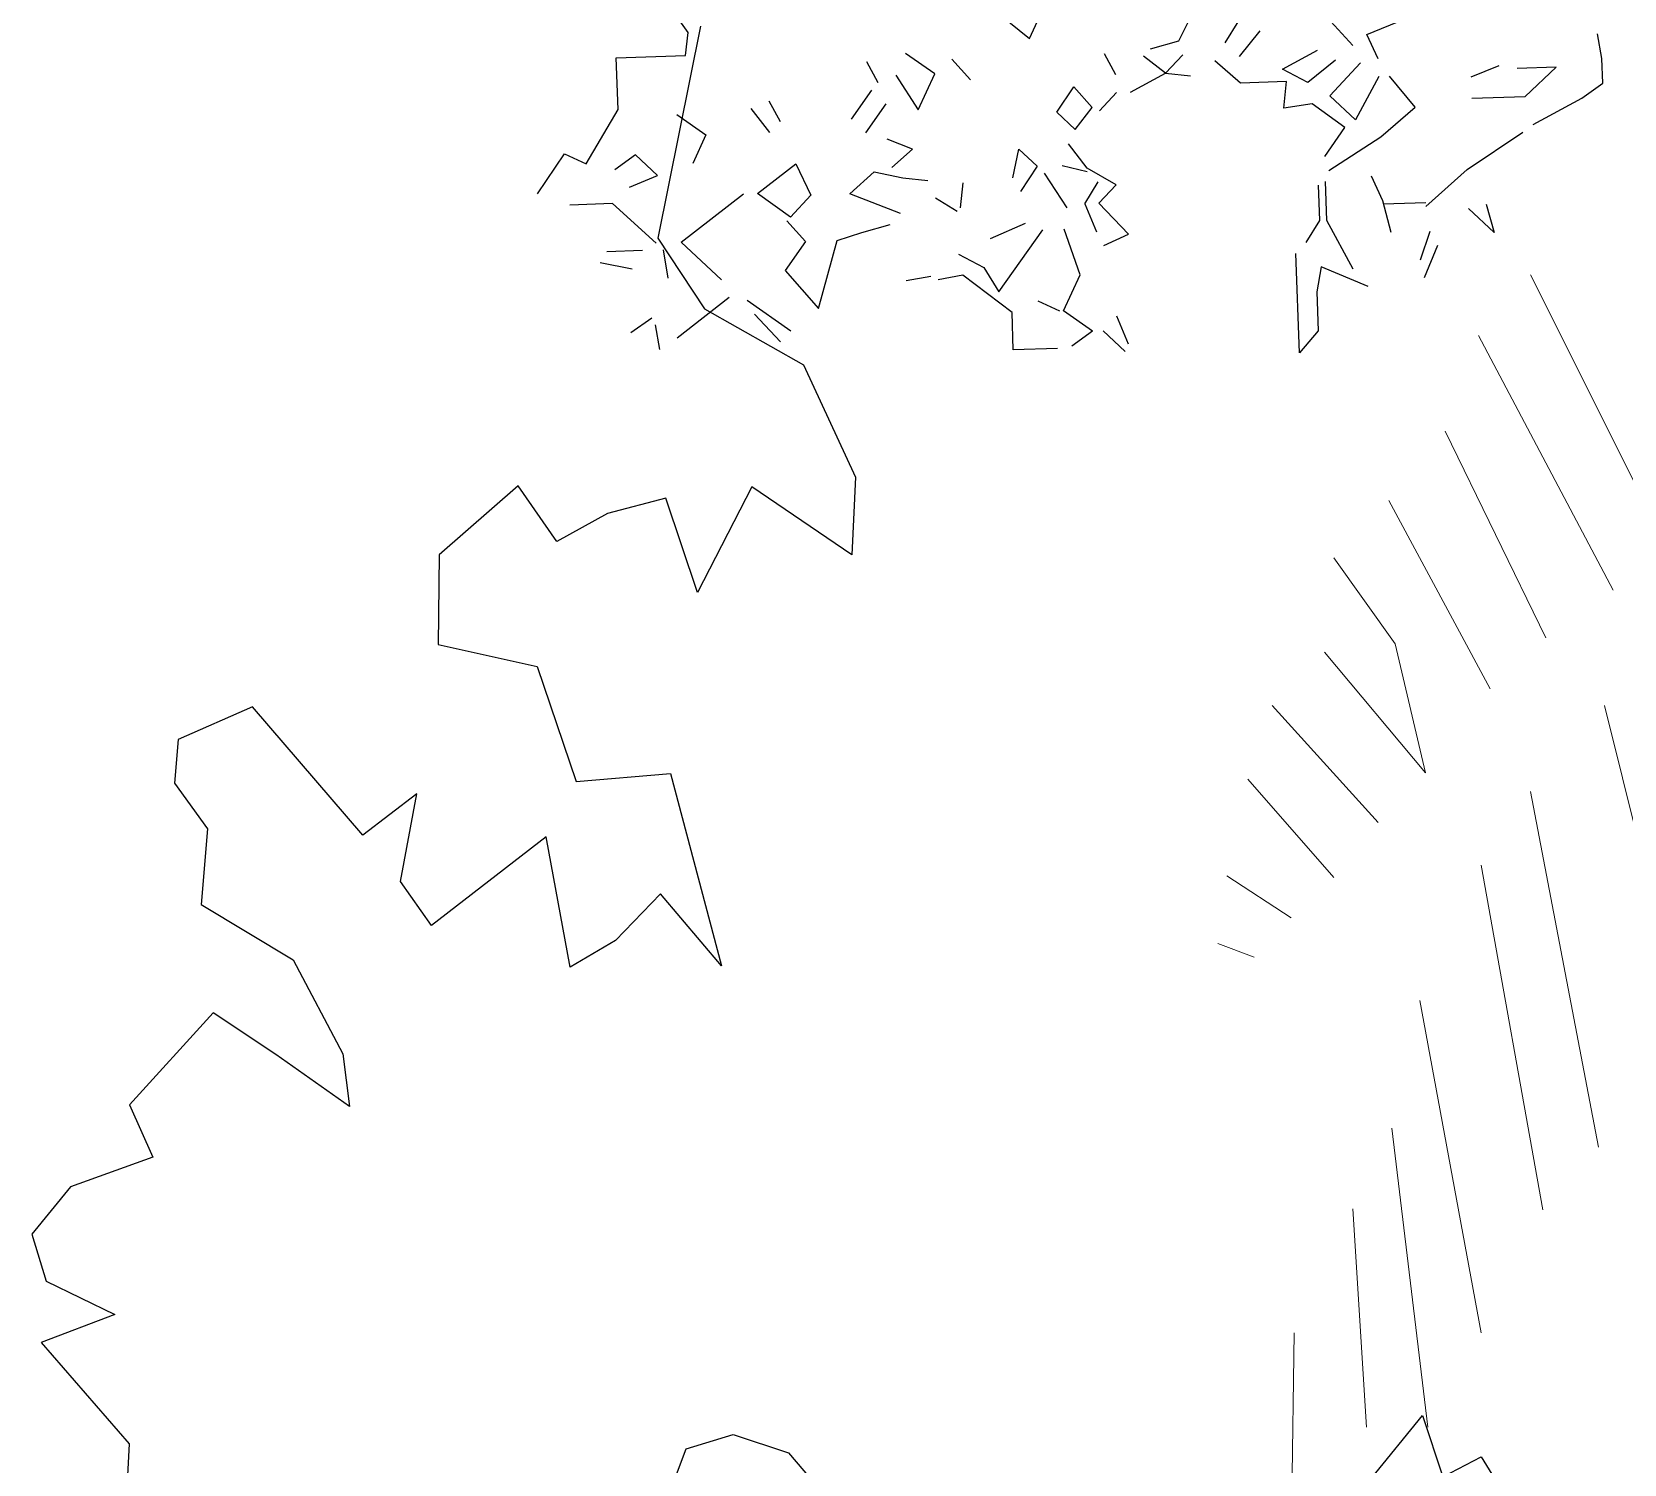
# Model space of a CAD drawing. Header units: metres. Extents: x 10 to 239, y 2 to 253.
# Drawn here: x 89.88 to 92.301, y 177.493 to 179.671 of the extents above; entities that cross this region are included whole.
import ezdxf

# ---------------------------------------------------------------- set-up
doc = ezdxf.new("R2010")
doc.units = ezdxf.units.M
doc.header["$MEASUREMENT"] = 0
doc.layers.add('bloques ARBOLES', color=7, linetype='Continuous', true_color=0xb8d897)

# ---------------------------------------------------------------- blocks, each defined once
blk = doc.blocks.new('arbolote')
at = {"layer": 'bloques ARBOLES'}
for points in [[(-1.3527, 9.1494), (-1.4173, 8.827), (-1.3465, 8.7196), (-1.1962, 8.6345), (-1.1167, 8.4635), (-1.1225, 8.3455), (-1.2743, 8.4487), (-1.3573, 8.2883), (-1.4052, 8.4317), (-1.4938, 8.4081), (-1.571, 8.3657), (-1.6297, 8.4502), (-1.7499, 8.3457), (-1.7513, 8.2093), (-1.6007, 8.1759), (-1.5415, 8.0007), (-1.3981, 8.0128), (-1.3207, 7.7205), (-1.4132, 7.8298), (-1.4818, 7.7588), (-1.5509, 7.7187), (-1.5872, 7.9169), (-1.7618, 7.782), (-1.809, 7.8486), (-1.784, 7.982), (-1.8659, 7.9191), (-2.034, 8.1142), (-2.1467, 8.0648), (-2.1522, 7.9985), (-2.1022, 7.9287), (-2.1117, 7.8139), (-1.9722, 7.7297), (-1.8964, 7.5869), (-1.8862, 7.5064), (-1.9981, 7.5854), (-2.0934, 7.6491), (-2.2206, 7.5092), (-2.1853, 7.4296), (-2.3106, 7.3842), (-2.3693, 7.3124), (-2.3473, 7.2408), (-2.243, 7.1904), (-2.355, 7.1479), (-2.2214, 6.9934), (-2.2278, 6.8684)], [(-1.4013, 6.9145), (-1.3745, 6.986), (-1.303, 7.008), (-1.2186, 6.9801), (-1.1488, 6.8976)], [(-0.3325, 6.9416), (-0.2549, 7.0367), (-0.2237, 6.9435), (-0.1655, 6.9736), (-0.1101, 6.8843)]]:
    blk.add_lwpolyline(points, dxfattribs=at)
blk = doc.blocks.new('arb-alz-77')
at = {"layer": 'bloques ARBOLES', "linetype": 'Continuous'}
for p, q in [((-4.2819, 3.2676), (-4.3603, 3.377)), ((-4.2819, 3.2676), (-4.3603, 3.377)), ((-4.2819, 3.2676), (-4.3603, 3.377)), ((-2.5619, 3.2385), (-2.5036, 3.3526)), ((-2.5619, 3.2385), (-2.5036, 3.3526)), ((-2.5619, 3.2385), (-2.5036, 3.3526)), ((-2.5619, 3.2385), (-2.5036, 3.3526)), ((-2.5619, 3.2385), (-2.5036, 3.3526)), ((-2.5619, 3.2385), (-2.5036, 3.3526)), ((-3.1878, 3.3295), (-3.0854, 3.2457)), ((-3.1878, 3.3295), (-3.0854, 3.2457)), ((-3.1878, 3.3295), (-3.0854, 3.2457)), ((-3.0854, 3.2457), (-3.0505, 3.3217)), ((-3.0854, 3.2457), (-3.0505, 3.3217)), ((-3.0854, 3.2457), (-3.0505, 3.3217)), ((-2.3527, 3.3079), (-2.3998, 3.2314)), ((-1.951, 3.2217), (-2.0287, 3.3063)), ((-1.951, 3.2217), (-2.0287, 3.3063)), ((-1.951, 3.2217), (-2.0287, 3.3063)), ((-1.9025, 3.2608), (-1.7674, 3.3152)), ((-1.9025, 3.2608), (-1.7674, 3.3152)), ((-4.2916, 3.1863), (-4.2819, 3.2676)), ((-4.2916, 3.1863), (-4.2819, 3.2676)), ((-4.2916, 3.1863), (-4.2819, 3.2676)), ((-4.2916, 3.1863), (-4.2819, 3.2676)), ((-4.2916, 3.1863), (-4.2819, 3.2676)), ((-4.2916, 3.1863), (-4.2819, 3.2676)), ((-4.2916, 3.1863), (-4.2819, 3.2676)), ((-4.2916, 3.1863), (-4.2819, 3.2676)), ((-4.2916, 3.1863), (-4.2819, 3.2676)), ((-4.2916, 3.1863), (-4.2819, 3.2676)), ((-4.2916, 3.1863), (-4.2819, 3.2676)), ((-4.2916, 3.1863), (-4.2819, 3.2676)), ((-4.2916, 3.1863), (-4.2819, 3.2676)), ((-2.3484, 3.1835), (-2.2766, 3.273)), ((-1.8623, 3.1749), (-1.9025, 3.2608)), ((-1.8623, 3.1749), (-1.9025, 3.2608)), ((-1.8623, 3.1749), (-1.9025, 3.2608)), ((-1.8623, 3.1749), (-1.9025, 3.2608)), ((-1.8623, 3.1749), (-1.9025, 3.2608)), ((-1.0776, 3.1765), (-1.093, 3.2631)), ((-1.0776, 3.1765), (-1.093, 3.2631)), ((-4.5342, 3.1781), (-4.2916, 3.1863)), ((-4.5342, 3.1781), (-4.2916, 3.1863)), ((-3.4175, 3.1224), (-3.5196, 3.1936)), ((-3.4175, 3.1224), (-3.5196, 3.1936)), ((-2.7822, 3.1189), (-2.822, 3.1923)), ((-2.7822, 3.1189), (-2.822, 3.1923)), ((-2.7822, 3.1189), (-2.822, 3.1923)), ((-2.7822, 3.1189), (-2.822, 3.1923)), ((-2.7822, 3.1189), (-2.822, 3.1923)), ((-2.608, 3.1249), (-2.6848, 3.1846)), ((-2.6606, 3.2102), (-2.5619, 3.2385)), ((-2.6606, 3.2102), (-2.5619, 3.2385)), ((-2.6606, 3.2102), (-2.5619, 3.2385)), ((-2.608, 3.1249), (-2.5478, 3.1892)), ((-2.608, 3.1249), (-2.5478, 3.1892)), ((-2.608, 3.1249), (-2.5478, 3.1892)), ((-2.608, 3.1249), (-2.5478, 3.1892)), ((-2.608, 3.1249), (-2.5478, 3.1892)), ((-2.608, 3.1249), (-2.5478, 3.1892)), ((-2.608, 3.1249), (-2.5478, 3.1892)), ((-2.608, 3.1249), (-2.5478, 3.1892)), ((-2.608, 3.1249), (-2.5478, 3.1892)), ((-2.608, 3.1249), (-2.5478, 3.1892)), ((-2.608, 3.1249), (-2.5478, 3.1892)), ((-2.1974, 3.1388), (-2.0751, 3.2051)), ((-2.1974, 3.1388), (-2.0751, 3.2051)), ((-2.1974, 3.1388), (-2.0751, 3.2051)), ((-4.5282, 2.9977), (-4.5342, 3.1781)), ((-3.6158, 3.0908), (-3.6556, 3.1642)), ((-3.6158, 3.0908), (-3.6556, 3.1642)), ((-3.6158, 3.0908), (-3.6556, 3.1642)), ((-3.6158, 3.0908), (-3.6556, 3.1642)), ((-3.2922, 3.1017), (-3.357, 3.1742)), ((-3.2922, 3.1017), (-3.357, 3.1742)), ((-2.3452, 3.0901), (-2.4351, 3.168)), ((-2.3452, 3.0901), (-2.4351, 3.168)), ((-2.3452, 3.0901), (-2.4351, 3.168)), ((-2.3452, 3.0901), (-2.4351, 3.168)), ((-2.3452, 3.0901), (-2.4351, 3.168)), ((-2.3452, 3.0901), (-2.4351, 3.168)), ((-2.3452, 3.0901), (-2.4351, 3.168)), ((-2.1085, 3.0919), (-2.1974, 3.1388)), ((-2.1085, 3.0919), (-2.1974, 3.1388)), ((-2.1085, 3.0919), (-2.1974, 3.1388)), ((-2.1085, 3.0919), (-2.1974, 3.1388)), ((-2.1085, 3.0919), (-2.1974, 3.1388)), ((-2.1085, 3.0919), (-2.1974, 3.1388)), ((-2.1085, 3.0919), (-2.1974, 3.1388)), ((-2.1085, 3.0919), (-2.1974, 3.1388)), ((-2.1085, 3.0919), (-2.1974, 3.1388)), ((-2.0116, 3.1699), (-2.1085, 3.0919)), ((-2.0116, 3.1699), (-2.1085, 3.0919)), ((-2.0116, 3.1699), (-2.1085, 3.0919)), ((-2.0323, 3.0446), (-1.9241, 3.1604)), ((-2.0323, 3.0446), (-1.9241, 3.1604)), ((-2.0323, 3.0446), (-1.9241, 3.1604)), ((-2.0323, 3.0446), (-1.9241, 3.1604)), ((-1.5363, 3.1112), (-1.438, 3.1519)), ((-1.5363, 3.1112), (-1.438, 3.1519)), ((-1.5363, 3.1112), (-1.438, 3.1519)), ((-1.5363, 3.1112), (-1.438, 3.1519)), ((-1.5363, 3.1112), (-1.438, 3.1519)), ((-1.5363, 3.1112), (-1.438, 3.1519)), ((-1.5363, 3.1112), (-1.438, 3.1519)), ((-1.5363, 3.1112), (-1.438, 3.1519)), ((-1.5363, 3.1112), (-1.438, 3.1519)), ((-1.2385, 3.1462), (-1.3753, 3.1415)), ((-1.2385, 3.1462), (-1.3753, 3.1415)), ((-1.2385, 3.1462), (-1.3753, 3.1415)), ((-1.2385, 3.1462), (-1.3753, 3.1415)), ((-1.2385, 3.1462), (-1.3753, 3.1415)), ((-1.2385, 3.1462), (-1.3753, 3.1415)), ((-1.2385, 3.1462), (-1.3753, 3.1415)), ((-1.3471, 3.0428), (-1.2385, 3.1462)), ((-1.3471, 3.0428), (-1.2385, 3.1462)), ((-1.3471, 3.0428), (-1.2385, 3.1462)), ((-1.0748, 3.0894), (-1.0776, 3.1765)), ((-1.0748, 3.0894), (-1.0776, 3.1765)), ((-1.0748, 3.0894), (-1.0776, 3.1765)), ((-3.5544, 3.1178), (-3.4755, 2.9959)), ((-3.4755, 2.9959), (-3.4175, 3.1224)), ((-3.4755, 2.9959), (-3.4175, 3.1224)), ((-3.4755, 2.9959), (-3.4175, 3.1224)), ((-3.4755, 2.9959), (-3.4175, 3.1224)), ((-3.4755, 2.9959), (-3.4175, 3.1224)), ((-2.9894, 2.9873), (-2.9302, 3.0765)), ((-2.9894, 2.9873), (-2.9302, 3.0765)), ((-2.9894, 2.9873), (-2.9302, 3.0765)), ((-2.9894, 2.9873), (-2.9302, 3.0765)), ((-2.9302, 3.0765), (-2.8654, 3.0041)), ((-2.9302, 3.0765), (-2.8654, 3.0041)), ((-2.9302, 3.0765), (-2.8654, 3.0041)), ((-2.7304, 3.0583), (-2.608, 3.1249)), ((-2.7304, 3.0583), (-2.608, 3.1249)), ((-2.7304, 3.0583), (-2.608, 3.1249)), ((-2.7304, 3.0583), (-2.608, 3.1249)), ((-2.608, 3.1249), (-2.5204, 3.1153)), ((-2.608, 3.1249), (-2.5204, 3.1153)), ((-2.608, 3.1249), (-2.5204, 3.1153)), ((-2.608, 3.1249), (-2.5204, 3.1153)), ((-2.608, 3.1249), (-2.5204, 3.1153)), ((-2.1835, 3.0956), (-2.3452, 3.0901)), ((-2.1835, 3.0956), (-2.3452, 3.0901)), ((-2.1835, 3.0956), (-2.3452, 3.0901)), ((-2.1835, 3.0956), (-2.3452, 3.0901)), ((-2.1835, 3.0956), (-2.3452, 3.0901)), ((-2.1927, 3.0018), (-2.1835, 3.0956)), ((-2.1927, 3.0018), (-2.1835, 3.0956)), ((-2.1927, 3.0018), (-2.1835, 3.0956)), ((-2.1927, 3.0018), (-2.1835, 3.0956)), ((-1.8602, 3.1127), (-1.9422, 2.9604)), ((-1.8602, 3.1127), (-1.9422, 2.9604)), ((-1.8602, 3.1127), (-1.9422, 2.9604)), ((-1.8602, 3.1127), (-1.9422, 2.9604)), ((-1.7321, 3.005), (-1.8229, 3.1139)), ((-1.7321, 3.005), (-1.8229, 3.1139)), ((-1.7321, 3.005), (-1.8229, 3.1139)), ((-1.7321, 3.005), (-1.8229, 3.1139)), ((-1.7321, 3.005), (-1.8229, 3.1139)), ((-1.7321, 3.005), (-1.8229, 3.1139)), ((-1.7321, 3.005), (-1.8229, 3.1139)), ((-1.7321, 3.005), (-1.8229, 3.1139)), ((-1.7321, 3.005), (-1.8229, 3.1139)), ((-1.7321, 3.005), (-1.8229, 3.1139)), ((-1.1476, 3.0371), (-1.0748, 3.0894)), ((-1.1476, 3.0371), (-1.0748, 3.0894)), ((-1.1476, 3.0371), (-1.0748, 3.0894)), ((-3.9998, 3.028), (-3.9599, 2.9546)), ((-3.6397, 3.065), (-3.7111, 2.963)), ((-3.6397, 3.065), (-3.7111, 2.963)), ((-3.6597, 2.9149), (-3.5883, 3.0169)), ((-3.6597, 2.9149), (-3.5883, 3.0169)), ((-2.8402, 2.9924), (-2.78, 3.0567)), ((-2.8402, 2.9924), (-2.78, 3.0567)), ((-2.0936, 3.0176), (-2.1927, 3.0018)), ((-2.0936, 3.0176), (-2.1927, 3.0018)), ((-2.0936, 3.0176), (-2.1927, 3.0018)), ((-2.0936, 3.0176), (-2.1927, 3.0018)), ((-2.0936, 3.0176), (-2.1927, 3.0018)), ((-1.9787, 2.9343), (-2.0936, 3.0176)), ((-1.9787, 2.9343), (-2.0936, 3.0176)), ((-1.9787, 2.9343), (-2.0936, 3.0176)), ((-1.9787, 2.9343), (-2.0936, 3.0176)), ((-1.9422, 2.9604), (-2.0323, 3.0446)), ((-1.9422, 2.9604), (-2.0323, 3.0446)), ((-1.9422, 2.9604), (-2.0323, 3.0446)), ((-1.5338, 3.0365), (-1.3471, 3.0428)), ((-1.5338, 3.0365), (-1.3471, 3.0428)), ((-1.5338, 3.0365), (-1.3471, 3.0428)), ((-1.5338, 3.0365), (-1.3471, 3.0428)), ((-1.5338, 3.0365), (-1.3471, 3.0428)), ((-1.5338, 3.0365), (-1.3471, 3.0428)), ((-1.5338, 3.0365), (-1.3471, 3.0428)), ((-1.5338, 3.0365), (-1.3471, 3.0428)), ((-1.5338, 3.0365), (-1.3471, 3.0428)), ((-1.3189, 2.9442), (-1.1476, 3.0371)), ((-4.6401, 2.8071), (-4.5282, 2.9977)), ((-4.6401, 2.8071), (-4.5282, 2.9977)), ((-4.6401, 2.8071), (-4.5282, 2.9977)), ((-4.6401, 2.8071), (-4.5282, 2.9977)), ((-4.322, 2.9798), (-4.22, 2.9086)), ((-4.322, 2.9798), (-4.22, 2.9086)), ((-3.996, 2.9161), (-4.0611, 3.001)), ((-2.9251, 2.9272), (-2.9894, 2.9873)), ((-2.9251, 2.9272), (-2.9894, 2.9873)), ((-2.9251, 2.9272), (-2.9894, 2.9873)), ((-2.9251, 2.9272), (-2.8654, 3.0041)), ((-2.9251, 2.9272), (-2.8654, 3.0041)), ((-2.9251, 2.9272), (-2.8654, 3.0041)), ((-2.9251, 2.9272), (-2.8654, 3.0041)), ((-2.9251, 2.9272), (-2.8654, 3.0041)), ((-2.9251, 2.9272), (-2.8654, 3.0041)), ((-2.9251, 2.9272), (-2.8654, 3.0041)), ((-2.9251, 2.9272), (-2.8654, 3.0041)), ((-2.9251, 2.9272), (-2.8654, 3.0041)), ((-1.8531, 2.9011), (-1.7321, 3.005)), ((-1.8531, 2.9011), (-1.7321, 3.005)), ((-1.8531, 2.9011), (-1.7321, 3.005)), ((-4.22, 2.9086), (-4.2664, 2.8072)), ((-2.0499, 2.8323), (-1.9787, 2.9343)), ((-2.0499, 2.8323), (-1.9787, 2.9343)), ((-1.5502, 2.7869), (-1.3554, 2.918)), ((-1.5502, 2.7869), (-1.3554, 2.918)), ((-3.4958, 2.8582), (-3.5841, 2.8926)), ((-3.5683, 2.7934), (-3.4958, 2.8582)), ((-3.5683, 2.7934), (-3.4958, 2.8582)), ((-3.1436, 2.758), (-3.1221, 2.8583)), ((-3.1436, 2.758), (-3.1221, 2.8583)), ((-3.1436, 2.758), (-3.1221, 2.8583)), ((-3.1221, 2.8583), (-3.0578, 2.7982)), ((-2.8832, 2.7917), (-2.9484, 2.8766)), ((-2.8832, 2.7917), (-2.9484, 2.8766)), ((-2.8832, 2.7917), (-2.9484, 2.8766)), ((-2.8832, 2.7917), (-2.9484, 2.8766)), ((-2.8832, 2.7917), (-2.9484, 2.8766)), ((-2.8832, 2.7917), (-2.9484, 2.8766)), ((-2.8832, 2.7917), (-2.9484, 2.8766)), ((-2.8832, 2.7917), (-2.9484, 2.8766)), ((-2.8832, 2.7917), (-2.9484, 2.8766)), ((-2.8832, 2.7917), (-2.9484, 2.8766)), ((-2.8832, 2.7917), (-2.9484, 2.8766)), ((-2.8832, 2.7917), (-2.9484, 2.8766)), ((-2.8832, 2.7917), (-2.9484, 2.8766)), ((-2.0359, 2.783), (-1.8531, 2.9011)), ((-2.0359, 2.783), (-1.8531, 2.9011)), ((-4.8108, 2.7017), (-4.7159, 2.8419)), ((-4.8108, 2.7017), (-4.7159, 2.8419)), ((-4.8108, 2.7017), (-4.7159, 2.8419)), ((-4.8108, 2.7017), (-4.7159, 2.8419)), ((-4.7159, 2.8419), (-4.6401, 2.8071)), ((-4.7159, 2.8419), (-4.6401, 2.8071)), ((-4.7159, 2.8419), (-4.6401, 2.8071)), ((-4.7159, 2.8419), (-4.6401, 2.8071)), ((-4.7159, 2.8419), (-4.6401, 2.8071)), ((-4.7159, 2.8419), (-4.6401, 2.8071)), ((-4.7159, 2.8419), (-4.6401, 2.8071)), ((-4.4666, 2.8379), (-4.5397, 2.7856)), ((-4.3895, 2.7657), (-4.4666, 2.8379)), ((-4.3895, 2.7657), (-4.4666, 2.8379)), ((-4.0386, 2.7028), (-3.9051, 2.807)), ((-4.0386, 2.7028), (-3.9051, 2.807)), ((-4.0386, 2.7028), (-3.9051, 2.807)), ((-3.9051, 2.807), (-3.8515, 2.6968)), ((-3.9051, 2.807), (-3.8515, 2.6968)), ((-3.9051, 2.807), (-3.8515, 2.6968)), ((-3.9051, 2.807), (-3.8515, 2.6968)), ((-3.9051, 2.807), (-3.8515, 2.6968)), ((-3.9051, 2.807), (-3.8515, 2.6968)), ((-3.9051, 2.807), (-3.8515, 2.6968)), ((-3.9051, 2.807), (-3.8515, 2.6968)), ((-3.9051, 2.807), (-3.8515, 2.6968)), ((-3.9051, 2.807), (-3.8515, 2.6968)), ((-3.0578, 2.7982), (-3.1171, 2.709)), ((-2.9707, 2.8012), (-2.8829, 2.7793)), ((-2.9707, 2.8012), (-2.8829, 2.7793)), ((-2.9707, 2.8012), (-2.8829, 2.7793)), ((-2.9707, 2.8012), (-2.8829, 2.7793)), ((-2.9707, 2.8012), (-2.8829, 2.7793)), ((-2.9707, 2.8012), (-2.8829, 2.7793)), ((-2.9707, 2.8012), (-2.8829, 2.7793)), ((-2.9707, 2.8012), (-2.8829, 2.7793)), ((-2.9707, 2.8012), (-2.8829, 2.7793)), ((-2.9707, 2.8012), (-2.8829, 2.7793)), ((-2.9707, 2.8012), (-2.8829, 2.7793)), ((-2.9707, 2.8012), (-2.8829, 2.7793)), ((-2.9707, 2.8012), (-2.8829, 2.7793)), ((-2.9707, 2.8012), (-2.8829, 2.7793)), ((-2.9707, 2.8012), (-2.8829, 2.7793)), ((-4.4878, 2.7251), (-4.3895, 2.7657)), ((-4.4878, 2.7251), (-4.3895, 2.7657)), ((-4.4878, 2.7251), (-4.3895, 2.7657)), ((-3.7147, 2.7014), (-3.6301, 2.779)), ((-3.7147, 2.7014), (-3.6301, 2.779)), ((-3.7147, 2.7014), (-3.6301, 2.779)), ((-3.7147, 2.7014), (-3.6301, 2.779)), ((-3.7147, 2.7014), (-3.6301, 2.779)), ((-3.6301, 2.779), (-3.5296, 2.7574)), ((-3.6301, 2.779), (-3.5296, 2.7574)), ((-3.6301, 2.779), (-3.5296, 2.7574)), ((-3.6301, 2.779), (-3.5296, 2.7574)), ((-3.6301, 2.779), (-3.5296, 2.7574)), ((-3.6301, 2.779), (-3.5296, 2.7574)), ((-3.6301, 2.779), (-3.5296, 2.7574)), ((-3.6301, 2.779), (-3.5296, 2.7574)), ((-3.6301, 2.779), (-3.5296, 2.7574)), ((-3.5296, 2.7574), (-3.4422, 2.7479)), ((-3.5296, 2.7574), (-3.4422, 2.7479)), ((-3.3269, 2.6521), (-3.3174, 2.7396)), ((-3.3269, 2.6521), (-3.3174, 2.7396)), ((-3.3269, 2.6521), (-3.3174, 2.7396)), ((-2.9532, 2.6522), (-3.032, 2.7743)), ((-2.9532, 2.6522), (-3.032, 2.7743)), ((-2.9532, 2.6522), (-3.032, 2.7743)), ((-2.9532, 2.6522), (-3.032, 2.7743)), ((-2.9532, 2.6522), (-3.032, 2.7743)), ((-2.9532, 2.6522), (-3.032, 2.7743)), ((-2.9532, 2.6522), (-3.032, 2.7743)), ((-2.8914, 2.6668), (-2.8442, 2.7432)), ((-2.8914, 2.6668), (-2.8442, 2.7432)), ((-2.8914, 2.6668), (-2.8442, 2.7432)), ((-2.8914, 2.6668), (-2.8442, 2.7432)), ((-2.8914, 2.6668), (-2.8442, 2.7432)), ((-2.8914, 2.6668), (-2.8442, 2.7432)), ((-2.8914, 2.6668), (-2.8442, 2.7432)), ((-2.8914, 2.6668), (-2.8442, 2.7432)), ((-2.8914, 2.6668), (-2.8442, 2.7432)), ((-2.8914, 2.6668), (-2.8442, 2.7432)), ((-2.7815, 2.7329), (-2.8832, 2.7917)), ((-2.7815, 2.7329), (-2.8832, 2.7917)), ((-2.7815, 2.7329), (-2.8832, 2.7917)), ((-2.7815, 2.7329), (-2.8832, 2.7917)), ((-2.7815, 2.7329), (-2.8832, 2.7917)), ((-2.7815, 2.7329), (-2.8832, 2.7917)), ((-2.7815, 2.7329), (-2.8832, 2.7917)), ((-2.7815, 2.7329), (-2.8832, 2.7917)), ((-2.7815, 2.7329), (-2.8832, 2.7917)), ((-2.7815, 2.7329), (-2.8832, 2.7917)), ((-2.7815, 2.7329), (-2.8832, 2.7917)), ((-2.0424, 2.6083), (-2.047, 2.7451)), ((-2.0424, 2.6083), (-2.047, 2.7451)), ((-2.0424, 2.6083), (-2.047, 2.7451)), ((-2.0424, 2.6083), (-2.047, 2.7451)), ((-2.0424, 2.6083), (-2.047, 2.7451)), ((-2.0424, 2.6083), (-2.047, 2.7451)), ((-2.0424, 2.6083), (-2.047, 2.7451)), ((-2.0424, 2.6083), (-2.047, 2.7451)), ((-2.0424, 2.6083), (-2.047, 2.7451)), ((-2.0424, 2.6083), (-2.047, 2.7451)), ((-2.0424, 2.6083), (-2.047, 2.7451)), ((-2.0424, 2.6083), (-2.047, 2.7451)), ((-1.8455, 2.6773), (-1.8857, 2.7631)), ((-1.8455, 2.6773), (-1.8857, 2.7631)), ((-1.8455, 2.6773), (-1.8857, 2.7631)), ((-1.8455, 2.6773), (-1.8857, 2.7631)), ((-1.6954, 2.6575), (-1.5502, 2.7869)), ((-1.6954, 2.6575), (-1.5502, 2.7869)), ((-1.6954, 2.6575), (-1.5502, 2.7869)), ((-1.6954, 2.6575), (-1.5502, 2.7869)), ((-1.6954, 2.6575), (-1.5502, 2.7869)), ((-1.6954, 2.6575), (-1.5502, 2.7869)), ((-1.6954, 2.6575), (-1.5502, 2.7869)), ((-1.6954, 2.6575), (-1.5502, 2.7869)), ((-1.6954, 2.6575), (-1.5502, 2.7869)), ((-1.6954, 2.6575), (-1.5502, 2.7869)), ((-4.3069, 2.5319), (-4.0885, 2.7011)), ((-4.3069, 2.5319), (-4.0885, 2.7011)), ((-4.3069, 2.5319), (-4.0885, 2.7011)), ((-4.3069, 2.5319), (-4.0885, 2.7011)), ((-4.3069, 2.5319), (-4.0885, 2.7011)), ((-4.3069, 2.5319), (-4.0885, 2.7011)), ((-4.3069, 2.5319), (-4.0885, 2.7011)), ((-4.3069, 2.5319), (-4.0885, 2.7011)), ((-4.3069, 2.5319), (-4.0885, 2.7011)), ((-4.3069, 2.5319), (-4.0885, 2.7011)), ((-3.9238, 2.6195), (-4.0386, 2.7028)), ((-3.9238, 2.6195), (-4.0386, 2.7028)), ((-3.9238, 2.6195), (-4.0386, 2.7028)), ((-3.9238, 2.6195), (-4.0386, 2.7028)), ((-3.9238, 2.6195), (-4.0386, 2.7028)), ((-3.8515, 2.6968), (-3.9238, 2.6195)), ((-3.8515, 2.6968), (-3.9238, 2.6195)), ((-3.5381, 2.6325), (-3.7147, 2.7014)), ((-3.5381, 2.6325), (-3.7147, 2.7014)), ((-3.5381, 2.6325), (-3.7147, 2.7014)), ((-3.5381, 2.6325), (-3.7147, 2.7014)), ((-3.5381, 2.6325), (-3.7147, 2.7014)), ((-3.339, 2.6392), (-3.4152, 2.6865)), ((-3.339, 2.6392), (-3.4152, 2.6865)), ((-3.339, 2.6392), (-3.4152, 2.6865)), ((-2.8417, 2.6685), (-2.7815, 2.7329)), ((-2.8417, 2.6685), (-2.7815, 2.7329)), ((-2.0674, 2.6076), (-2.0716, 2.7319)), ((-2.0674, 2.6076), (-2.0716, 2.7319)), ((-2.0674, 2.6076), (-2.0716, 2.7319)), ((-2.0674, 2.6076), (-2.0716, 2.7319)), ((-2.0674, 2.6076), (-2.0716, 2.7319)), ((-4.5481, 2.6669), (-4.6974, 2.6619)), ((-4.5481, 2.6669), (-4.6974, 2.6619)), ((-4.3939, 2.5289), (-4.5481, 2.6669)), ((-4.3939, 2.5289), (-4.5481, 2.6669)), ((-4.3939, 2.5289), (-4.5481, 2.6669)), ((-4.3939, 2.5289), (-4.5481, 2.6669)), ((-4.3939, 2.5289), (-4.5481, 2.6669)), ((-4.3939, 2.5289), (-4.5481, 2.6669)), ((-4.3939, 2.5289), (-4.5481, 2.6669)), ((-4.3939, 2.5289), (-4.5481, 2.6669)), ((-4.3939, 2.5289), (-4.5481, 2.6669)), ((-4.3939, 2.5289), (-4.5481, 2.6669)), ((-4.3939, 2.5289), (-4.5481, 2.6669)), ((-4.3939, 2.5289), (-4.5481, 2.6669)), ((-2.8914, 2.6668), (-2.8507, 2.5686)), ((-2.8914, 2.6668), (-2.8507, 2.5686)), ((-2.8914, 2.6668), (-2.8507, 2.5686)), ((-2.8914, 2.6668), (-2.8507, 2.5686)), ((-2.7383, 2.5599), (-2.8417, 2.6685)), ((-2.7383, 2.5599), (-2.8417, 2.6685)), ((-1.8168, 2.5662), (-1.8455, 2.6773)), ((-1.8168, 2.5662), (-1.8455, 2.6773)), ((-1.8168, 2.5662), (-1.8455, 2.6773)), ((-1.6957, 2.6699), (-1.8451, 2.6649)), ((-1.6957, 2.6699), (-1.8451, 2.6649)), ((-1.4556, 2.5658), (-1.5456, 2.6499)), ((-1.4556, 2.5658), (-1.5456, 2.6499)), ((-1.4556, 2.5658), (-1.5456, 2.6499)), ((-1.4556, 2.5658), (-1.5456, 2.6499)), ((-1.4556, 2.5658), (-1.5456, 2.6499)), ((-1.4838, 2.6647), (-1.4556, 2.5658)), ((-1.4838, 2.6647), (-1.4556, 2.5658)), ((-1.4838, 2.6647), (-1.4556, 2.5658)), ((-1.4838, 2.6647), (-1.4556, 2.5658)), ((-1.4838, 2.6647), (-1.4556, 2.5658)), ((-3.9357, 2.6066), (-3.871, 2.5342)), ((-3.9357, 2.6066), (-3.871, 2.5342)), ((-3.9357, 2.6066), (-3.871, 2.5342)), ((-3.9357, 2.6066), (-3.871, 2.5342)), ((-3.6727, 2.5657), (-3.574, 2.594)), ((-3.6727, 2.5657), (-3.574, 2.594)), ((-3.6727, 2.5657), (-3.574, 2.594)), ((-3.6727, 2.5657), (-3.574, 2.594)), ((-3.6727, 2.5657), (-3.574, 2.594)), ((-3.6727, 2.5657), (-3.574, 2.594)), ((-3.6727, 2.5657), (-3.574, 2.594)), ((-3.6727, 2.5657), (-3.574, 2.594)), ((-3.1009, 2.5974), (-3.2236, 2.5435)), ((-3.1009, 2.5974), (-3.2236, 2.5435)), ((-3.1009, 2.5974), (-3.2236, 2.5435)), ((-3.1009, 2.5974), (-3.2236, 2.5435)), ((-3.1009, 2.5974), (-3.2236, 2.5435)), ((-3.1009, 2.5974), (-3.2236, 2.5435)), ((-3.1009, 2.5974), (-3.2236, 2.5435)), ((-3.1009, 2.5974), (-3.2236, 2.5435)), ((-3.1009, 2.5974), (-3.2236, 2.5435)), ((-3.1009, 2.5974), (-3.2236, 2.5435)), ((-3.1923, 2.3577), (-3.0379, 2.5747)), ((-3.1923, 2.3577), (-3.0379, 2.5747)), ((-3.1923, 2.3577), (-3.0379, 2.5747)), ((-3.1923, 2.3577), (-3.0379, 2.5747)), ((-3.1923, 2.3577), (-3.0379, 2.5747)), ((-3.1923, 2.3577), (-3.0379, 2.5747)), ((-2.9079, 2.4172), (-2.9631, 2.5772)), ((-2.9079, 2.4172), (-2.9631, 2.5772)), ((-2.9079, 2.4172), (-2.9631, 2.5772)), ((-2.9079, 2.4172), (-2.9631, 2.5772)), ((-2.9079, 2.4172), (-2.9631, 2.5772)), ((-2.9079, 2.4172), (-2.9631, 2.5772)), ((-2.9079, 2.4172), (-2.9631, 2.5772)), ((-2.9079, 2.4172), (-2.9631, 2.5772)), ((-2.9079, 2.4172), (-2.9631, 2.5772)), ((-2.9079, 2.4172), (-2.9631, 2.5772)), ((-2.9079, 2.4172), (-2.9631, 2.5772)), ((-2.9079, 2.4172), (-2.9631, 2.5772)), ((-2.1146, 2.5312), (-2.0674, 2.6076)), ((-2.1146, 2.5312), (-2.0674, 2.6076)), ((-2.1146, 2.5312), (-2.0674, 2.6076)), ((-2.1146, 2.5312), (-2.0674, 2.6076)), ((-2.1146, 2.5312), (-2.0674, 2.6076)), ((-1.9495, 2.4372), (-2.0424, 2.6083)), ((-1.9495, 2.4372), (-2.0424, 2.6083)), ((-1.9495, 2.4372), (-2.0424, 2.6083)), ((-1.7139, 2.4699), (-1.68, 2.5707)), ((-1.7139, 2.4699), (-1.68, 2.5707)), ((-1.7139, 2.4699), (-1.68, 2.5707)), ((-4.1654, 2.3996), (-4.3069, 2.5319)), ((-4.1654, 2.3996), (-4.3069, 2.5319)), ((-4.1654, 2.3996), (-4.3069, 2.5319)), ((-4.1654, 2.3996), (-4.3069, 2.5319)), ((-4.1654, 2.3996), (-4.3069, 2.5319)), ((-4.1654, 2.3996), (-4.3069, 2.5319)), ((-3.871, 2.5342), (-3.9422, 2.432)), ((-3.871, 2.5342), (-3.9422, 2.432)), ((-3.871, 2.5342), (-3.9422, 2.432)), ((-3.871, 2.5342), (-3.9422, 2.432)), ((-3.871, 2.5342), (-3.9422, 2.432)), ((-3.871, 2.5342), (-3.9422, 2.432)), ((-3.871, 2.5342), (-3.9422, 2.432)), ((-3.871, 2.5342), (-3.9422, 2.432)), ((-3.8256, 2.2989), (-3.7591, 2.5379)), ((-3.8256, 2.2989), (-3.7591, 2.5379)), ((-3.8256, 2.2989), (-3.7591, 2.5379)), ((-3.8256, 2.2989), (-3.7591, 2.5379)), ((-3.7591, 2.5379), (-3.6727, 2.5657)), ((-2.8243, 2.5197), (-2.7383, 2.5599)), ((-2.8243, 2.5197), (-2.7383, 2.5599)), ((-2.8243, 2.5197), (-2.7383, 2.5599)), ((-2.8243, 2.5197), (-2.7383, 2.5599)), ((-2.8243, 2.5197), (-2.7383, 2.5599)), ((-2.8243, 2.5197), (-2.7383, 2.5599)), ((-2.8243, 2.5197), (-2.7383, 2.5599)), ((-2.8243, 2.5197), (-2.7383, 2.5599)), ((-2.8243, 2.5197), (-2.7383, 2.5599)), ((-2.8243, 2.5197), (-2.7383, 2.5599)), ((-2.8243, 2.5197), (-2.7383, 2.5599)), ((-2.8243, 2.5197), (-2.7383, 2.5599)), ((-1.6994, 2.4082), (-1.6533, 2.5218)), ((-1.6994, 2.4082), (-1.6533, 2.5218)), ((-1.6994, 2.4082), (-1.6533, 2.5218)), ((-1.6994, 2.4082), (-1.6533, 2.5218)), ((-4.591, 2.46), (-4.4781, 2.4389)), ((-4.591, 2.46), (-4.4781, 2.4389)), ((-4.591, 2.46), (-4.4781, 2.4389)), ((-4.591, 2.46), (-4.4781, 2.4389)), ((-4.591, 2.46), (-4.4781, 2.4389)), ((-4.591, 2.46), (-4.4781, 2.4389)), ((-4.591, 2.46), (-4.4781, 2.4389)), ((-4.591, 2.46), (-4.4781, 2.4389)), ((-4.591, 2.46), (-4.4781, 2.4389)), ((-4.591, 2.46), (-4.4781, 2.4389)), ((-4.591, 2.46), (-4.4781, 2.4389)), ((-4.591, 2.46), (-4.4781, 2.4389)), ((-4.591, 2.46), (-4.4781, 2.4389)), ((-4.591, 2.46), (-4.4781, 2.4389)), ((-4.591, 2.46), (-4.4781, 2.4389)), ((-4.4428, 2.5022), (-4.5673, 2.4981)), ((-4.4428, 2.5022), (-4.5673, 2.4981)), ((-4.4428, 2.5022), (-4.5673, 2.4981)), ((-4.4428, 2.5022), (-4.5673, 2.4981)), ((-4.4428, 2.5022), (-4.5673, 2.4981)), ((-4.4428, 2.5022), (-4.5673, 2.4981)), ((-4.4428, 2.5022), (-4.5673, 2.4981)), ((-4.4428, 2.5022), (-4.5673, 2.4981)), ((-4.3524, 2.4058), (-4.3683, 2.5049)), ((-4.3524, 2.4058), (-4.3683, 2.5049)), ((-4.3524, 2.4058), (-4.3683, 2.5049)), ((-4.3524, 2.4058), (-4.3683, 2.5049)), ((-4.3524, 2.4058), (-4.3683, 2.5049)), ((-4.3524, 2.4058), (-4.3683, 2.5049)), ((-4.3524, 2.4058), (-4.3683, 2.5049)), ((-3.3338, 2.49), (-3.2451, 2.4432)), ((-2.1388, 2.1441), (-2.1506, 2.4926)), ((-3.9422, 2.432), (-3.8256, 2.2989)), ((-3.9422, 2.432), (-3.8256, 2.2989)), ((-3.9422, 2.432), (-3.8256, 2.2989)), ((-3.9422, 2.432), (-3.8256, 2.2989)), ((-3.4309, 2.412), (-3.5176, 2.3966)), ((-3.4309, 2.412), (-3.5176, 2.3966)), ((-3.4309, 2.412), (-3.5176, 2.3966)), ((-3.4309, 2.412), (-3.5176, 2.3966)), ((-3.4309, 2.412), (-3.5176, 2.3966)), ((-3.4309, 2.412), (-3.5176, 2.3966)), ((-3.4309, 2.412), (-3.5176, 2.3966)), ((-3.3189, 2.4157), (-3.4055, 2.4003)), ((-3.3189, 2.4157), (-3.4055, 2.4003)), ((-3.3189, 2.4157), (-3.4055, 2.4003)), ((-3.3189, 2.4157), (-3.4055, 2.4003)), ((-3.3189, 2.4157), (-3.4055, 2.4003)), ((-3.3189, 2.4157), (-3.4055, 2.4003)), ((-3.3189, 2.4157), (-3.4055, 2.4003)), ((-3.1464, 2.2846), (-3.3189, 2.4157)), ((-3.1464, 2.2846), (-3.3189, 2.4157)), ((-3.1464, 2.2846), (-3.3189, 2.4157)), ((-3.1464, 2.2846), (-3.3189, 2.4157)), ((-3.1464, 2.2846), (-3.3189, 2.4157)), ((-3.2451, 2.4432), (-3.1923, 2.3577)), ((-3.2451, 2.4432), (-3.1923, 2.3577)), ((-3.2451, 2.4432), (-3.1923, 2.3577)), ((-3.2451, 2.4432), (-3.1923, 2.3577)), ((-3.2451, 2.4432), (-3.1923, 2.3577)), ((-3.2451, 2.4432), (-3.1923, 2.3577)), ((-2.9658, 2.2907), (-2.9079, 2.4172)), ((-2.9658, 2.2907), (-2.9079, 2.4172)), ((-2.9658, 2.2907), (-2.9079, 2.4172)), ((-2.0619, 2.4457), (-2.0776, 2.358)), ((-2.0619, 2.4457), (-2.0776, 2.358)), ((-2.0619, 2.4457), (-2.0776, 2.358)), ((-1.8977, 2.3766), (-2.0619, 2.4457)), ((-2.0776, 2.358), (-2.073, 2.2212)), ((-2.0776, 2.358), (-2.073, 2.2212)), ((-2.0776, 2.358), (-2.073, 2.2212)), ((-4.1384, 2.3382), (-4.3204, 2.1951)), ((-4.0758, 2.3279), (-3.9227, 2.221)), ((-4.0758, 2.3279), (-3.9227, 2.221)), ((-2.9784, 2.2903), (-3.0543, 2.325)), ((-2.9784, 2.2903), (-3.0543, 2.325)), ((-2.9784, 2.2903), (-3.0543, 2.325)), ((-2.9784, 2.2903), (-3.0543, 2.325)), ((-2.9784, 2.2903), (-3.0543, 2.325)), ((-2.8639, 2.2194), (-2.9658, 2.2907)), ((-2.8639, 2.2194), (-2.9658, 2.2907)), ((-2.8639, 2.2194), (-2.9658, 2.2907)), ((-2.8639, 2.2194), (-2.9658, 2.2907)), ((-2.8639, 2.2194), (-2.9658, 2.2907)), ((-4.4829, 2.2145), (-4.4101, 2.2668)), ((-4.4829, 2.2145), (-4.4101, 2.2668)), ((-4.4829, 2.2145), (-4.4101, 2.2668)), ((-4.4829, 2.2145), (-4.4101, 2.2668)), ((-4.4829, 2.2145), (-4.4101, 2.2668)), ((-4.4829, 2.2145), (-4.4101, 2.2668)), ((-4.4829, 2.2145), (-4.4101, 2.2668)), ((-4.3814, 2.1557), (-4.3966, 2.2424)), ((-4.3814, 2.1557), (-4.3966, 2.2424)), ((-4.3814, 2.1557), (-4.3966, 2.2424)), ((-4.3814, 2.1557), (-4.3966, 2.2424)), ((-3.9588, 2.1823), (-4.0491, 2.279)), ((-3.9588, 2.1823), (-4.0491, 2.279)), ((-3.9588, 2.1823), (-4.0491, 2.279)), ((-3.9588, 2.1823), (-4.0491, 2.279)), ((-3.9588, 2.1823), (-4.0491, 2.279)), ((-3.9588, 2.1823), (-4.0491, 2.279)), ((-3.9588, 2.1823), (-4.0491, 2.279)), ((-3.9588, 2.1823), (-4.0491, 2.279)), ((-3.9588, 2.1823), (-4.0491, 2.279)), ((-3.9588, 2.1823), (-4.0491, 2.279)), ((-3.9588, 2.1823), (-4.0491, 2.279)), ((-3.9588, 2.1823), (-4.0491, 2.279)), ((-3.9588, 2.1823), (-4.0491, 2.279)), ((-3.9588, 2.1823), (-4.0491, 2.279)), ((-3.9588, 2.1823), (-4.0491, 2.279)), ((-3.9588, 2.1823), (-4.0491, 2.279)), ((-3.9588, 2.1823), (-4.0491, 2.279)), ((-3.9588, 2.1823), (-4.0491, 2.279)), ((-3.9588, 2.1823), (-4.0491, 2.279)), ((-3.9588, 2.1823), (-4.0491, 2.279)), ((-3.1419, 2.1539), (-3.1464, 2.2846)), ((-3.1419, 2.1539), (-3.1464, 2.2846)), ((-3.1419, 2.1539), (-3.1464, 2.2846)), ((-3.1419, 2.1539), (-3.1464, 2.2846)), ((-3.1419, 2.1539), (-3.1464, 2.2846)), ((-3.1419, 2.1539), (-3.1464, 2.2846)), ((-3.1419, 2.1539), (-3.1464, 2.2846)), ((-3.1419, 2.1539), (-3.1464, 2.2846)), ((-2.7378, 2.1738), (-2.7785, 2.272)), ((-2.7378, 2.1738), (-2.7785, 2.272)), ((-2.7378, 2.1738), (-2.7785, 2.272)), ((-2.7378, 2.1738), (-2.7785, 2.272)), ((-2.7378, 2.1738), (-2.7785, 2.272)), ((-2.7378, 2.1738), (-2.7785, 2.272)), ((-2.7378, 2.1738), (-2.7785, 2.272)), ((-2.7378, 2.1738), (-2.7785, 2.272)), ((-2.7378, 2.1738), (-2.7785, 2.272)), ((-2.7378, 2.1738), (-2.7785, 2.272)), ((-2.7378, 2.1738), (-2.7785, 2.272)), ((-2.8639, 2.2194), (-2.9369, 2.167)), ((-2.8639, 2.2194), (-2.9369, 2.167)), ((-2.8639, 2.2194), (-2.9369, 2.167)), ((-2.8639, 2.2194), (-2.9369, 2.167)), ((-2.8639, 2.2194), (-2.9369, 2.167)), ((-2.8265, 2.2206), (-2.7494, 2.1485)), ((-2.8265, 2.2206), (-2.7494, 2.1485)), ((-2.8265, 2.2206), (-2.7494, 2.1485)), ((-2.8265, 2.2206), (-2.7494, 2.1485)), ((-2.073, 2.2212), (-2.1388, 2.1441)), ((-2.073, 2.2212), (-2.1388, 2.1441)), ((-2.073, 2.2212), (-2.1388, 2.1441)), ((-2.073, 2.2212), (-2.1388, 2.1441)), ((-2.073, 2.2212), (-2.1388, 2.1441)), ((-2.073, 2.2212), (-2.1388, 2.1441)), ((-2.073, 2.2212), (-2.1388, 2.1441)), ((-2.9865, 2.1592), (-3.1419, 2.1539)), ((-2.9865, 2.1592), (-3.1419, 2.1539)), ((-2.9865, 2.1592), (-3.1419, 2.1539)), ((-2.9865, 2.1592), (-3.1419, 2.1539)), ((-2.9865, 2.1592), (-3.1419, 2.1539))]:
    blk.add_line(p, q, dxfattribs=at)
blk = doc.blocks.new('Palm2-e')
at = {"layer": 'bloques ARBOLES', "lineweight": 5}
for p, q in [((-1.3685, 4.0471), (-1.1439, 3.5979)), ((-1.2428, 3.5673), (-1.4473, 3.9546)), ((-1.498, 3.8095), (-1.345, 3.495)), ((-1.584, 3.704), (-1.4297, 3.4175)), ((-1.5742, 3.4859), (-1.6673, 3.6168)), ((-1.6816, 3.4735), (-1.528, 3.2899)), ((-1.528, 3.2899), (-1.5742, 3.4859)), ((-1.7611, 3.3921), (-1.6002, 3.2144)), ((-1.1198, 2.8433), (-1.2558, 3.3921)), ((-1.7982, 3.2802), (-1.6673, 3.1304)), ((-1.3685, 3.2613), (-1.265, 2.7203)), ((-1.3496, 2.6252), (-1.4433, 3.1493)), ((-1.8301, 3.133), (-1.7324, 3.0692)), ((-1.8437, 3.0302), (-1.7884, 3.0093)), ((-1.5364, 2.9436), (-1.4433, 2.4384)), ((-1.5247, 2.2945), (-1.5794, 2.7496)), ((-1.6387, 2.6265), (-1.6178, 2.2945)), ((-1.7324, 2.0985), (-1.7279, 2.4384)), ((-1.6178, 2.2945), (-1.6178, 2.2945))]:
    blk.add_line(p, q, dxfattribs=at)

msp = doc.modelspace()

# ---------------------------------------------------------------- block references
msp.add_blockref('arbolote', (92.24898, 170.53045))
at = {"layer": 'bloques ARBOLES', "color": 2, "xscale": 0.433568186266492, "yscale": 0.433568186266492, "zscale": 0.433568186266492}
msp.add_blockref('arb-alz-77', (92.73427, 178.25369), dxfattribs=at)
at = {"layer": 'bloques ARBOLES'}
msp.add_blockref('Palm2-e', (93.52681, 175.25468), dxfattribs=at)

doc.saveas('drawing.dxf')
